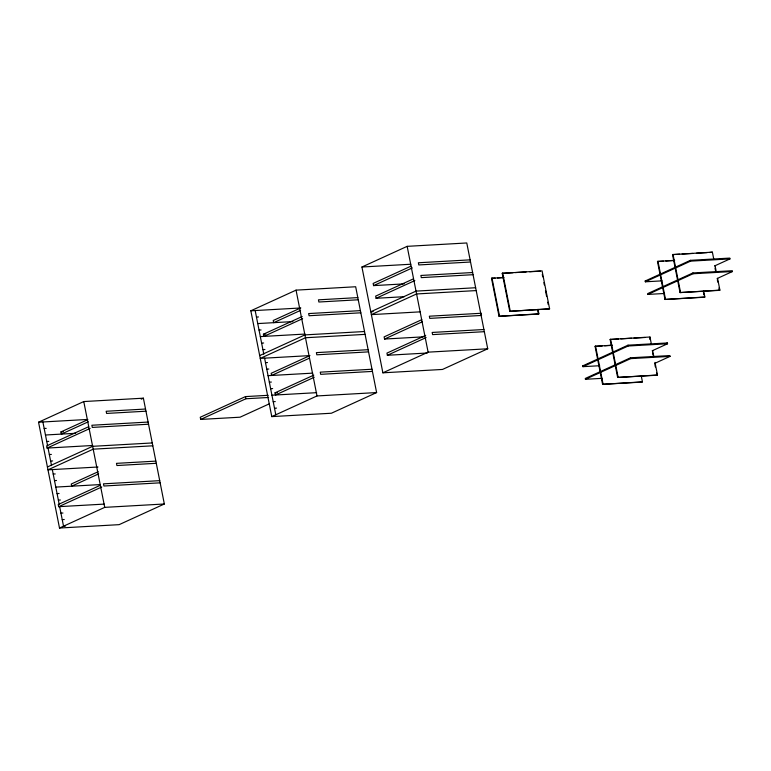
<?xml version="1.0" encoding="UTF-8"?>
<svg xmlns="http://www.w3.org/2000/svg" width="771" height="771" viewBox="0 0 771 771"><rect width="100%" height="100%" fill="white"/><g stroke="black" fill="none" stroke-linecap="round" stroke-linejoin="round"><path stroke-width="1.16" d="M250.826 310.8L296.054 290.137L355.672 286.754L376.614 392.564L331.395 413.237L271.777 416.61L250.826 310.8L300.835 307.966M361.936 267.007L407.155 246.344L466.773 242.971L487.725 348.781L442.496 369.444L382.879 372.817L361.936 267.007L410.818 264.241M38.55 422.219L83.769 401.556L143.387 398.183L164.339 503.993L119.119 524.656L59.502 528.029L38.55 422.219L87.354 419.463M300.141 308.207L273.223 320.505L273.657 322.673L300.574 310.376M410.837 266.217L373.145 283.439L373.578 285.617L404.158 283.882M302.618 318.683L263.865 336.397L263.431 334.228L302.193 316.515M373.578 285.617L412.34 267.903M88.289 421.795L61.372 434.102L60.948 431.933L87.865 419.626M141.238 399.166L143.387 398.183M88.646 426.72L46.655 445.908L47.079 448.076L92.674 445.493M413.343 278.9L375.66 296.122L376.094 298.29L404.312 296.69M47.079 448.076L90.149 428.397M376.094 298.29L414.846 280.577M259.692 355.566L304.911 334.893L364.529 331.52M47.416 466.985L92.636 446.322L152.253 442.949M309.932 355.585L271.17 373.299L271.594 375.467L309.277 358.245M502.229 273.32L542.08 270.872L549.607 308.853L509.756 311.301L502.229 273.32L512.975 272.712M537.975 309.248L538.881 313.845L538.399 314.067L499.03 316.293L491.512 278.312L503.926 277.415M268.144 395.311L245.477 396.593L200.258 417.256L200.691 419.424L240.06 417.198L269.127 403.917M200.691 419.424L245.91 398.761L268.578 397.479M421.814 319.657L384.122 336.879L384.556 339.047L423.366 336.85M384.556 339.047L422.238 321.825M98.177 471.717L71.26 484.024L71.693 486.193L98.611 473.886M314.221 377.289L275.469 395.003L275.035 392.834L313.797 375.12M425.708 335.395L386.946 353.108L387.37 355.277L427.356 353.012M100.249 485.316L58.259 504.513L58.683 506.682L104.278 504.099M387.37 355.277L426.132 337.563M58.683 506.682L101.753 487.002M271.777 416.61L317.006 395.947L376.614 392.564M499.03 316.293L538.881 313.845M509.756 311.301L549.607 308.853M382.879 372.817L428.107 352.154L487.725 348.781M59.502 528.029L104.721 507.366L164.339 503.993M703.682 291.11L704.848 297.008L704.376 297.23L665.007 299.456L657.48 261.475L674.664 260.309M717.56 278.331L719.902 290.127L719.42 290.349L680.051 292.575L672.534 254.594L712.375 252.146L713.753 259.104M662.067 280.856L645.366 281.8L645.202 280.991L690.421 260.328L729.79 258.092L729.954 258.911L714.582 265.937M645.366 281.8L690.585 261.138L729.954 258.911M712.375 252.146L709.513 252.502M717.078 278.553L732.45 271.527L732.286 270.717L692.917 272.944L647.698 293.606L647.862 294.426L664.563 293.472M647.862 294.426L693.081 273.753L732.45 271.527M665.007 299.456L704.848 297.008M680.051 292.575L719.902 290.127M641.27 375.969L642.445 381.867L641.964 382.088L602.594 384.315L595.067 346.333L612.251 345.167M654.993 362.38L657.49 374.995L657.008 375.217L617.638 377.443L610.121 339.462L649.972 337.014L651.35 343.962M599.655 365.724L582.953 366.668L582.789 365.849L628.008 345.186L667.378 342.96L667.541 343.77L652.179 350.795M582.953 366.668L628.172 345.996L667.541 343.77M649.972 337.014L649.943 339.548M654.675 363.411L670.038 356.385L669.883 355.576L630.505 357.802L585.285 378.465L585.449 379.284L602.151 378.339M585.449 379.284L630.668 358.621L670.038 356.385M665.257 343.933L667.378 342.96M602.594 384.315L642.445 381.867M617.638 377.443L657.49 374.995M470.117 259.846L418.374 262.776L418.798 264.945L470.541 262.015M672.534 254.594L679.685 254.189M682.075 254.054L692.811 253.447M696.386 253.245L707.123 252.637M657.48 261.475L663.445 261.138M665.836 261.003L674.182 260.531M472.623 272.529L420.879 275.459L421.313 277.627L473.057 274.698M515.356 272.577L526.092 271.97M529.677 271.768L540.413 271.161M491.512 278.312L495.088 278.109M497.478 277.974L503.444 277.637M475.63 287.737L416.022 291.11L370.793 311.773L373.183 311.638M476.199 290.58L416.581 293.953L371.362 314.626L420.243 311.85M645.202 280.991L647.582 280.856M357.821 297.606L318.442 299.842L318.876 302.01L358.245 299.784M360.394 310.636L308.651 313.566L309.084 315.734L360.828 312.804M256.464 317.064L258.487 316.948M257.745 323.579L292.903 321.584M259.037 330.084L261.061 329.969M263.431 334.228L265.783 334.094M260.328 336.599L305.017 334.065M365.097 334.373L305.48 337.746L260.261 358.409L309.055 355.653M483.909 329.516L432.165 332.446L432.598 334.614L484.342 331.684M261.62 343.105L263.643 342.999M262.901 349.62L264.935 349.504M368.133 349.697L316.389 352.626L316.814 354.805L368.557 351.875M610.121 339.462L618.467 338.989M620.857 338.855L631.594 338.238M633.984 338.103L644.72 337.496M265.484 362.64L267.508 362.524M595.067 346.333L602.228 345.928M604.618 345.793L611.779 345.389M266.776 369.155L268.8 369.039M371.998 369.232L320.254 372.162L320.688 374.33L372.432 371.41M268.067 375.67L312.756 373.135M269.349 382.175L271.373 382.059M582.789 365.849L585.179 365.714M270.64 388.69L272.664 388.574M275.035 392.834L277.387 392.699M271.932 395.205L316.621 392.67M273.223 401.71L275.247 401.595M145.536 409.035L106.167 411.261L106.6 413.429L145.97 411.203M274.505 408.225L276.538 408.11M148.119 422.055L91.874 425.245L92.298 427.413L148.543 424.223M44.178 428.493L46.202 428.377M60.948 431.933L63.328 431.799M45.47 434.998L75.693 433.292M46.761 441.513L48.785 441.397M152.812 445.802L93.195 449.175L47.975 469.838L97.984 467.004M49.334 454.533L51.358 454.418M50.626 461.048L52.65 460.933M155.848 461.125L116.479 463.352L116.913 465.53L156.282 463.294M53.209 474.069L55.233 473.953M54.49 480.584L56.514 480.468M159.722 480.661L103.478 483.841L103.912 486.009L160.146 482.829M55.782 487.089L100.413 484.564M57.073 493.604L59.097 493.488M58.365 500.109L60.389 500.003M60.938 513.139L62.962 513.023M62.229 519.644L64.253 519.529M65.545 526.044L63.521 526.159L59.646 506.624M715.064 265.716L716.375 272.308M715.016 268.135L715.459 270.332M717.319 279.728L717.782 282.09M718.948 287.988L719.42 290.349M703.441 292.508L703.904 294.869M690.421 260.328L690.585 261.138M692.917 272.944L693.081 273.753M673.006 254.382L680.533 292.363M657.962 261.253L665.479 299.235M652.652 350.574L653.741 356.067M652.613 352.993L653.047 355.19M654.907 364.587L655.369 366.948M656.545 372.856L657.008 375.217M628.008 345.186L628.172 345.996M630.505 357.802L630.668 358.621M610.603 339.24L618.12 377.221M595.549 346.112L603.076 384.103M542.283 274.543L542.745 276.847M543.883 282.6L544.336 284.904M545.482 290.657L546.62 296.411M547.757 302.174L548.21 304.468M537.715 310.617L538.399 314.067M502.711 273.098L510.238 311.089M491.994 278.09L499.512 316.071M407.155 246.344L428.107 352.154M296.054 290.137L317.006 395.947M255.172 310.549L263.807 354.178M264.598 358.168L275.796 414.731M245.477 396.593L245.91 398.761M83.769 401.556L104.721 507.366M42.887 421.978L47.619 445.85M48.043 448.018L51.532 465.607M52.322 469.587L59.222 504.456M481.094 313.277L429.351 316.206L429.775 318.375L481.518 315.455L481.094 313.277"/></g></svg>
